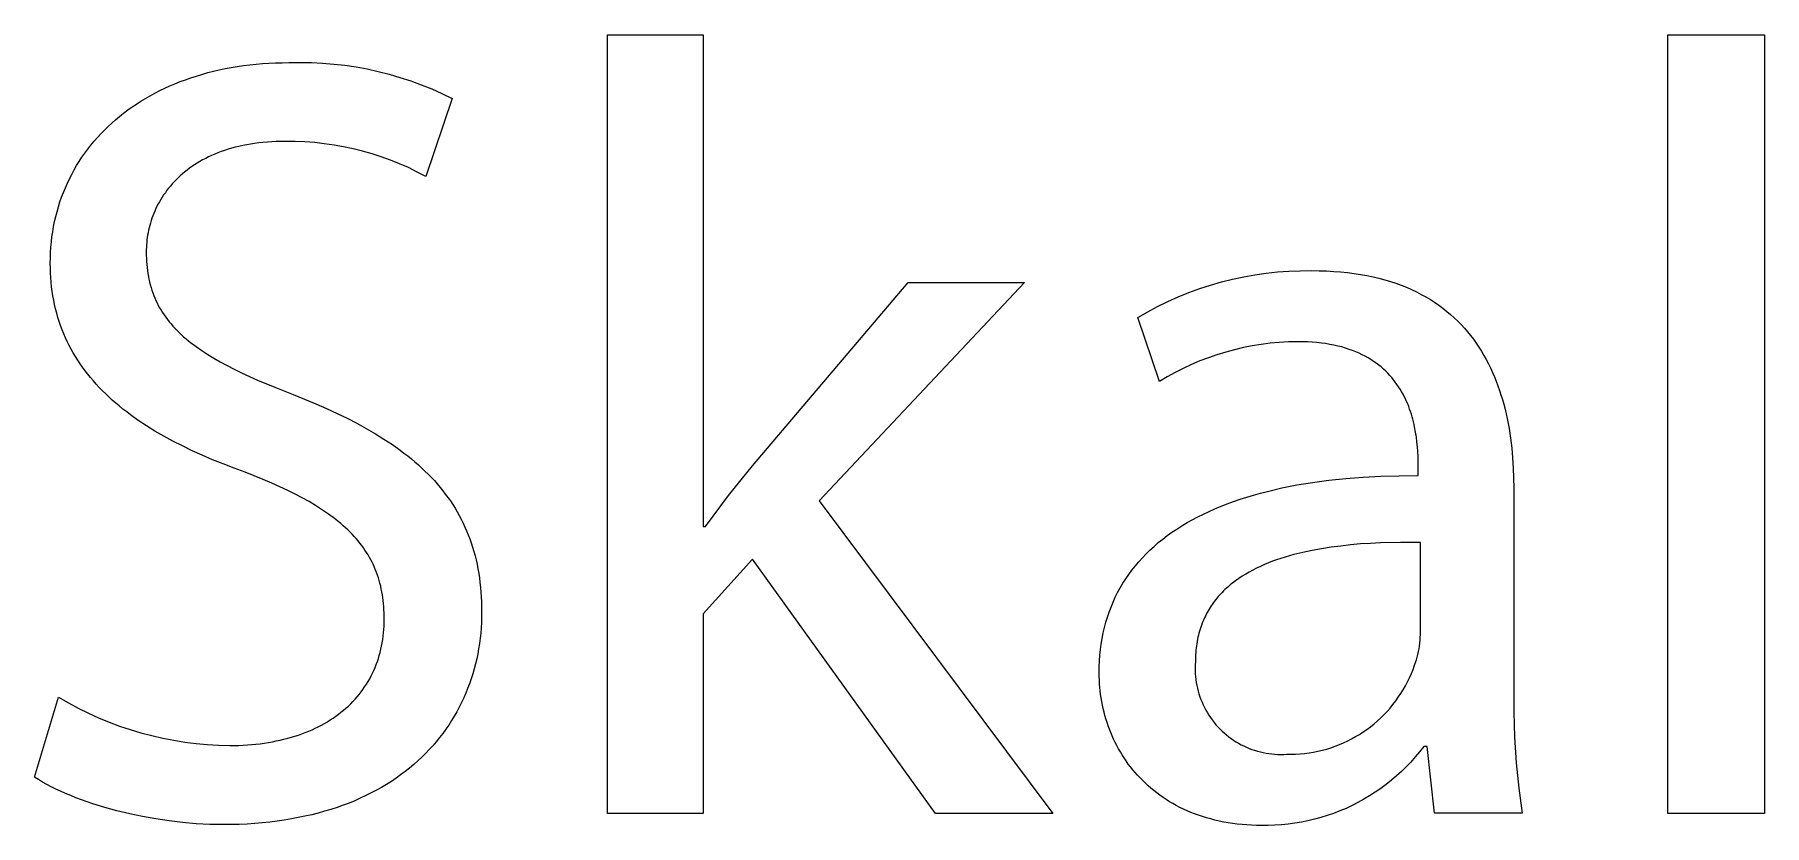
# Model space of a CAD drawing. Header units: millimetres. Extents: x -2163 to 4354, y -841 to 3711.
# Drawn here: x 3818.5 to 3921.5, y -559.2 to -512.2 of the extents above; entities that cross this region are included whole.
import ezdxf

# ---------------------------------------------------------------- set-up
doc = ezdxf.new("R2010")
doc.units = ezdxf.units.MM
doc.header["$MEASUREMENT"] = 0
doc.layers.add('Domyślny', color=7, linetype='Continuous', true_color=0x000000)

msp = doc.modelspace()

# ---------------------------------------------------------------- linework, layer by layer
at = {"layer": 'Domyślny', "color": 18, "lineweight": 15, "true_color": 0x000000}
for p, q in [((3852.63, -558.51), (3852.63, -512.18)), ((3852.63, -512.18), (3858.32, -512.18)), ((3858.32, -512.18), (3858.32, -541.43)), ((3915.72, -512.18), (3921.47, -512.18)), ((3915.72, -558.51), (3915.72, -512.18)), ((3921.47, -512.18), (3921.47, -558.51)), ((3827.83, -514.74), (3828.16, -514.64)), ((3828.16, -514.64), (3828.49, -514.54)), ((3828.49, -514.54), (3828.83, -514.44)), ((3828.83, -514.44), (3829.17, -514.36)), ((3829.17, -514.36), (3829.52, -514.28)), ((3829.52, -514.28), (3829.87, -514.2)), ((3829.87, -514.2), (3830.23, -514.13)), ((3830.23, -514.13), (3830.59, -514.07)), ((3830.59, -514.07), (3830.96, -514.02)), ((3830.96, -514.02), (3831.33, -513.97)), ((3831.33, -513.97), (3831.71, -513.93)), ((3831.71, -513.93), (3832.09, -513.9)), ((3832.09, -513.9), (3832.47, -513.88)), ((3832.47, -513.88), (3832.86, -513.86)), ((3832.86, -513.86), (3833.26, -513.85)), ((3833.26, -513.85), (3833.65, -513.84)), ((3833.65, -513.84), (3834.32, -513.83)), ((3834.32, -513.83), (3835, -513.84)), ((3835, -513.84), (3835.66, -513.87)), ((3835.66, -513.87), (3836.33, -513.93)), ((3836.33, -513.93), (3837, -514)), ((3837, -514), (3837.66, -514.1)), ((3837.66, -514.1), (3838.32, -514.22)), ((3838.32, -514.22), (3838.98, -514.37)), ((3838.98, -514.37), (3839.63, -514.53)), ((3839.63, -514.53), (3840.27, -514.72)), ((3825.41, -515.81), (3825.69, -515.66)), ((3825.69, -515.66), (3825.98, -515.51)), ((3825.98, -515.51), (3826.27, -515.37)), ((3826.27, -515.37), (3826.57, -515.23)), ((3826.57, -515.23), (3826.88, -515.1)), ((3826.88, -515.1), (3827.19, -514.97)), ((3827.19, -514.97), (3827.51, -514.86)), ((3827.51, -514.86), (3827.83, -514.74)), ((3840.27, -514.72), (3840.91, -514.93)), ((3840.91, -514.93), (3841.54, -515.16)), ((3841.54, -515.16), (3842.16, -515.41)), ((3842.16, -515.41), (3842.77, -515.68)), ((3842.77, -515.68), (3843.38, -515.97)), ((3823.83, -516.85), (3824.08, -516.66)), ((3824.08, -516.66), (3824.33, -516.48)), ((3824.33, -516.48), (3824.59, -516.31)), ((3824.59, -516.31), (3824.86, -516.14)), ((3824.86, -516.14), (3825.13, -515.97)), ((3825.13, -515.97), (3825.41, -515.81)), ((3843.38, -515.97), (3841.81, -520.61)), ((3822.68, -517.86), (3822.9, -517.65)), ((3822.9, -517.65), (3823.12, -517.44)), ((3823.12, -517.44), (3823.35, -517.24)), ((3823.35, -517.24), (3823.59, -517.04)), ((3823.59, -517.04), (3823.83, -516.85)), ((3821.7, -518.99), (3821.88, -518.75)), ((3821.88, -518.75), (3822.07, -518.52)), ((3822.07, -518.52), (3822.27, -518.3)), ((3822.27, -518.3), (3822.47, -518.08)), ((3822.47, -518.08), (3822.68, -517.86)), ((3830.92, -518.78), (3830.69, -518.83)), ((3831.15, -518.73), (3830.92, -518.78)), ((3831.38, -518.69), (3831.15, -518.73)), ((3831.62, -518.65), (3831.38, -518.69)), ((3831.87, -518.62), (3831.62, -518.65)), ((3832.12, -518.59), (3831.87, -518.62)), ((3832.38, -518.57), (3832.12, -518.59)), ((3832.64, -518.55), (3832.38, -518.57)), ((3832.91, -518.54), (3832.64, -518.55)), ((3833.18, -518.53), (3832.91, -518.54)), ((3833.46, -518.53), (3833.18, -518.53)), ((3834.04, -518.54), (3833.46, -518.53)), ((3834.62, -518.56), (3834.04, -518.54)), ((3835.2, -518.6), (3834.62, -518.56)), ((3835.77, -518.67), (3835.2, -518.6)), ((3836.35, -518.75), (3835.77, -518.67)), ((3836.92, -518.85), (3836.35, -518.75)), ((3821.03, -519.97), (3821.19, -519.72)), ((3821.19, -519.72), (3821.35, -519.47)), ((3821.35, -519.47), (3821.52, -519.23)), ((3821.52, -519.23), (3821.7, -518.99)), ((3828.2, -519.82), (3828.05, -519.92)), ((3828.37, -519.72), (3828.2, -519.82)), ((3828.53, -519.63), (3828.37, -519.72)), ((3828.71, -519.54), (3828.53, -519.63)), ((3828.88, -519.45), (3828.71, -519.54)), ((3829.06, -519.37), (3828.88, -519.45)), ((3829.25, -519.29), (3829.06, -519.37)), ((3829.44, -519.21), (3829.25, -519.29)), ((3829.64, -519.14), (3829.44, -519.21)), ((3829.84, -519.07), (3829.64, -519.14)), ((3830.04, -519), (3829.84, -519.07)), ((3830.25, -518.94), (3830.04, -519)), ((3830.47, -518.88), (3830.25, -518.94)), ((3830.69, -518.83), (3830.47, -518.88)), ((3837.49, -518.97), (3836.92, -518.85)), ((3838.05, -519.11), (3837.49, -518.97)), ((3838.61, -519.27), (3838.05, -519.11)), ((3839.16, -519.45), (3838.61, -519.27)), ((3839.71, -519.65), (3839.16, -519.45)), ((3840.24, -519.86), (3839.71, -519.65)), ((3820.48, -521.02), (3820.61, -520.75)), ((3820.61, -520.75), (3820.74, -520.49)), ((3820.74, -520.49), (3820.88, -520.23)), ((3820.88, -520.23), (3821.03, -519.97)), ((3826.95, -520.81), (3826.83, -520.94)), ((3827.07, -520.69), (3826.95, -520.81)), ((3827.19, -520.58), (3827.07, -520.69)), ((3827.33, -520.46), (3827.19, -520.58)), ((3827.46, -520.35), (3827.33, -520.46)), ((3827.6, -520.24), (3827.46, -520.35)), ((3827.74, -520.13), (3827.6, -520.24)), ((3827.89, -520.02), (3827.74, -520.13)), ((3828.05, -519.92), (3827.89, -520.02)), ((3840.78, -520.09), (3840.24, -519.86)), ((3841.3, -520.35), (3840.78, -520.09)), ((3841.81, -520.61), (3841.3, -520.35)), ((3820.04, -522.13), (3820.14, -521.85)), ((3820.14, -521.85), (3820.24, -521.57)), ((3820.24, -521.57), (3820.36, -521.29)), ((3820.36, -521.29), (3820.48, -521.02)), ((3826.13, -521.84), (3826.04, -521.98)), ((3826.21, -521.71), (3826.13, -521.84)), ((3826.31, -521.58), (3826.21, -521.71)), ((3826.4, -521.44), (3826.31, -521.58)), ((3826.5, -521.31), (3826.4, -521.44)), ((3826.61, -521.19), (3826.5, -521.31)), ((3826.72, -521.06), (3826.61, -521.19)), ((3826.83, -520.94), (3826.72, -521.06)), ((3819.79, -523), (3819.87, -522.71)), ((3819.87, -522.71), (3819.95, -522.42)), ((3819.95, -522.42), (3820.04, -522.13)), ((3825.62, -522.81), (3825.57, -522.96)), ((3825.68, -522.67), (3825.62, -522.81)), ((3825.75, -522.53), (3825.68, -522.67)), ((3825.81, -522.39), (3825.75, -522.53)), ((3825.89, -522.25), (3825.81, -522.39)), ((3825.96, -522.12), (3825.89, -522.25)), ((3826.04, -521.98), (3825.96, -522.12)), ((3819.56, -524.2), (3819.61, -523.9)), ((3819.61, -523.9), (3819.66, -523.6)), ((3819.66, -523.6), (3819.72, -523.3)), ((3819.72, -523.3), (3819.79, -523)), ((3825.31, -523.82), (3825.28, -523.96)), ((3825.34, -523.67), (3825.31, -523.82)), ((3825.38, -523.53), (3825.34, -523.67)), ((3825.42, -523.39), (3825.38, -523.53)), ((3825.47, -523.24), (3825.42, -523.39)), ((3825.51, -523.1), (3825.47, -523.24)), ((3825.57, -522.96), (3825.51, -523.1)), ((3819.48, -525.14), (3819.5, -524.83)), ((3819.5, -524.83), (3819.53, -524.51)), ((3819.53, -524.51), (3819.56, -524.2)), ((3825.18, -524.82), (3825.17, -524.96)), ((3825.17, -524.96), (3825.17, -525.1)), ((3825.19, -524.68), (3825.18, -524.82)), ((3825.2, -524.54), (3825.19, -524.68)), ((3825.21, -524.39), (3825.2, -524.54)), ((3825.23, -524.25), (3825.21, -524.39)), ((3825.25, -524.11), (3825.23, -524.25)), ((3825.28, -523.96), (3825.25, -524.11)), ((3819.46, -525.78), (3819.47, -525.46)), ((3819.47, -526.07), (3819.46, -525.78)), ((3819.47, -525.46), (3819.48, -525.14)), ((3825.17, -525.1), (3825.17, -525.3)), ((3825.17, -525.3), (3825.18, -525.49)), ((3825.18, -525.49), (3825.19, -525.67)), ((3825.19, -525.67), (3825.2, -525.85)), ((3825.2, -525.85), (3825.22, -526.03)), ((3819.48, -526.35), (3819.47, -526.07)), ((3819.49, -526.63), (3819.48, -526.35)), ((3819.51, -526.91), (3819.49, -526.63)), ((3819.54, -527.18), (3819.51, -526.91)), ((3825.22, -526.03), (3825.24, -526.21)), ((3825.24, -526.21), (3825.27, -526.39)), ((3825.27, -526.39), (3825.3, -526.56)), ((3825.3, -526.56), (3825.33, -526.73)), ((3825.33, -526.73), (3825.37, -526.89)), ((3825.37, -526.89), (3825.41, -527.06)), ((3861.25, -537.83), (3870.51, -526.93)), ((3877.43, -526.93), (3865.22, -539.91)), ((3870.51, -526.93), (3877.43, -526.93)), ((3888.51, -527.08), (3889.16, -526.89)), ((3889.16, -526.89), (3889.82, -526.72)), ((3889.82, -526.72), (3890.48, -526.58)), ((3890.48, -526.58), (3891.15, -526.46)), ((3891.15, -526.46), (3891.82, -526.36)), ((3891.82, -526.36), (3892.5, -526.29)), ((3892.5, -526.29), (3893.17, -526.24)), ((3893.17, -526.24), (3893.85, -526.22)), ((3893.85, -526.22), (3894.53, -526.21)), ((3894.53, -526.21), (3894.98, -526.22)), ((3894.98, -526.22), (3895.41, -526.23)), ((3895.41, -526.23), (3895.84, -526.26)), ((3895.84, -526.26), (3896.25, -526.29)), ((3896.25, -526.29), (3896.66, -526.33)), ((3896.66, -526.33), (3897.05, -526.38)), ((3897.05, -526.38), (3897.44, -526.44)), ((3897.44, -526.44), (3897.81, -526.51)), ((3897.81, -526.51), (3898.18, -526.59)), ((3898.18, -526.59), (3898.53, -526.67)), ((3898.53, -526.67), (3898.88, -526.76)), ((3898.88, -526.76), (3899.22, -526.86)), ((3899.22, -526.86), (3899.54, -526.97)), ((3899.54, -526.97), (3899.86, -527.09)), ((3819.58, -527.45), (3819.54, -527.18)), ((3819.62, -527.72), (3819.58, -527.45)), ((3819.67, -527.98), (3819.62, -527.72)), ((3819.72, -528.24), (3819.67, -527.98)), ((3825.41, -527.06), (3825.46, -527.22)), ((3825.46, -527.22), (3825.51, -527.38)), ((3825.51, -527.38), (3825.56, -527.54)), ((3825.56, -527.54), (3825.62, -527.69)), ((3825.62, -527.69), (3825.68, -527.84)), ((3825.68, -527.84), (3825.75, -527.99)), ((3825.75, -527.99), (3825.82, -528.14)), ((3885.36, -528.35), (3885.97, -528.05)), ((3885.97, -528.05), (3886.59, -527.78)), ((3886.59, -527.78), (3887.22, -527.52)), ((3887.22, -527.52), (3887.86, -527.29)), ((3887.86, -527.29), (3888.51, -527.08)), ((3899.86, -527.09), (3900.17, -527.21)), ((3900.17, -527.21), (3900.47, -527.34)), ((3900.47, -527.34), (3900.76, -527.48)), ((3900.76, -527.48), (3901.05, -527.63)), ((3901.05, -527.63), (3901.32, -527.78)), ((3901.32, -527.78), (3901.59, -527.94)), ((3901.59, -527.94), (3901.84, -528.1)), ((3819.78, -528.5), (3819.72, -528.24)), ((3819.85, -528.75), (3819.78, -528.5)), ((3819.92, -529), (3819.85, -528.75)), ((3819.99, -529.25), (3819.92, -529)), ((3825.82, -528.14), (3825.89, -528.29)), ((3825.89, -528.29), (3825.97, -528.43)), ((3825.97, -528.43), (3826.06, -528.57)), ((3826.06, -528.57), (3826.15, -528.71)), ((3826.15, -528.71), (3826.24, -528.85)), ((3826.24, -528.85), (3826.33, -528.99)), ((3826.33, -528.99), (3826.44, -529.12)), ((3884.18, -529.01), (3884.77, -528.67)), ((3885.46, -532.81), (3884.18, -529.01)), ((3884.77, -528.67), (3885.36, -528.35)), ((3901.84, -528.1), (3902.09, -528.27)), ((3902.09, -528.27), (3902.33, -528.45)), ((3902.33, -528.45), (3902.57, -528.64)), ((3902.57, -528.64), (3902.79, -528.82)), ((3902.79, -528.82), (3903.01, -529.02)), ((3903.01, -529.02), (3903.22, -529.22)), ((3820.08, -529.49), (3819.99, -529.25)), ((3820.17, -529.74), (3820.08, -529.49)), ((3820.26, -529.97), (3820.17, -529.74)), ((3820.37, -530.21), (3820.26, -529.97)), ((3826.44, -529.12), (3826.54, -529.26)), ((3826.54, -529.26), (3826.65, -529.39)), ((3826.65, -529.39), (3826.76, -529.52)), ((3826.76, -529.52), (3826.88, -529.65)), ((3826.88, -529.65), (3827.01, -529.77)), ((3827.01, -529.77), (3827.13, -529.9)), ((3827.13, -529.9), (3827.26, -530.02)), ((3827.26, -530.02), (3827.4, -530.15)), ((3903.22, -529.22), (3903.42, -529.43)), ((3903.42, -529.43), (3903.61, -529.64)), ((3903.61, -529.64), (3903.8, -529.86)), ((3903.8, -529.86), (3903.98, -530.08)), ((3903.98, -530.08), (3904.15, -530.3)), ((3820.47, -530.44), (3820.37, -530.21)), ((3820.59, -530.67), (3820.47, -530.44)), ((3820.7, -530.89), (3820.59, -530.67)), ((3820.83, -531.11), (3820.7, -530.89)), ((3820.96, -531.33), (3820.83, -531.11)), ((3827.4, -530.15), (3827.54, -530.27)), ((3827.54, -530.27), (3827.69, -530.39)), ((3827.69, -530.39), (3827.83, -530.51)), ((3827.83, -530.51), (3827.99, -530.62)), ((3827.99, -530.62), (3828.15, -530.74)), ((3828.15, -530.74), (3828.48, -530.97)), ((3828.48, -530.97), (3828.83, -531.2)), ((3889.41, -531.06), (3888.89, -531.22)), ((3889.93, -530.92), (3889.41, -531.06)), ((3890.46, -530.8), (3889.93, -530.92)), ((3890.99, -530.69), (3890.46, -530.8)), ((3891.52, -530.61), (3890.99, -530.69)), ((3892.06, -530.54), (3891.52, -530.61)), ((3892.6, -530.49), (3892.06, -530.54)), ((3893.14, -530.46), (3892.6, -530.49)), ((3893.68, -530.45), (3893.14, -530.46)), ((3893.98, -530.45), (3893.68, -530.45)), ((3894.27, -530.46), (3893.98, -530.45)), ((3894.56, -530.48), (3894.27, -530.46)), ((3894.83, -530.5), (3894.56, -530.48)), ((3895.1, -530.53), (3894.83, -530.5)), ((3895.35, -530.56), (3895.1, -530.53)), ((3895.61, -530.61), (3895.35, -530.56)), ((3895.85, -530.65), (3895.61, -530.61)), ((3896.08, -530.71), (3895.85, -530.65)), ((3896.31, -530.76), (3896.08, -530.71)), ((3896.53, -530.83), (3896.31, -530.76)), ((3896.75, -530.9), (3896.53, -530.83)), ((3896.95, -530.97), (3896.75, -530.9)), ((3897.15, -531.05), (3896.95, -530.97)), ((3897.35, -531.13), (3897.15, -531.05)), ((3897.53, -531.22), (3897.35, -531.13)), ((3904.15, -530.3), (3904.32, -530.54)), ((3904.32, -530.54), (3904.48, -530.77)), ((3904.48, -530.77), (3904.63, -531.01)), ((3904.63, -531.01), (3904.77, -531.26)), ((3821.1, -531.55), (3820.96, -531.33)), ((3821.24, -531.76), (3821.1, -531.55)), ((3821.38, -531.97), (3821.24, -531.76)), ((3821.54, -532.18), (3821.38, -531.97)), ((3821.69, -532.38), (3821.54, -532.18)), ((3828.83, -531.2), (3829.19, -531.42)), ((3829.19, -531.42), (3829.58, -531.64)), ((3829.58, -531.64), (3829.99, -531.86)), ((3829.99, -531.86), (3830.41, -532.08)), ((3830.41, -532.08), (3830.85, -532.3)), ((3886.88, -532.03), (3886.4, -532.27)), ((3887.37, -531.8), (3886.88, -532.03)), ((3887.87, -531.59), (3887.37, -531.8)), ((3888.38, -531.4), (3887.87, -531.59)), ((3888.89, -531.22), (3888.38, -531.4)), ((3897.71, -531.31), (3897.53, -531.22)), ((3897.89, -531.41), (3897.71, -531.31)), ((3898.05, -531.51), (3897.89, -531.41)), ((3898.21, -531.62), (3898.05, -531.51)), ((3898.37, -531.73), (3898.21, -531.62)), ((3898.52, -531.84), (3898.37, -531.73)), ((3898.66, -531.95), (3898.52, -531.84)), ((3898.8, -532.07), (3898.66, -531.95)), ((3898.93, -532.19), (3898.8, -532.07)), ((3904.77, -531.26), (3904.91, -531.5)), ((3904.91, -531.5), (3905.04, -531.76)), ((3905.04, -531.76), (3905.17, -532.01)), ((3905.17, -532.01), (3905.29, -532.27)), ((3821.86, -532.58), (3821.69, -532.38)), ((3822.03, -532.78), (3821.86, -532.58)), ((3822.2, -532.98), (3822.03, -532.78)), ((3822.38, -533.17), (3822.2, -532.98)), ((3822.57, -533.36), (3822.38, -533.17)), ((3830.85, -532.3), (3831.79, -532.73)), ((3831.79, -532.73), (3832.82, -533.16)), ((3832.82, -533.16), (3833.92, -533.59)), ((3885.92, -532.53), (3885.46, -532.81)), ((3886.4, -532.27), (3885.92, -532.53)), ((3899.05, -532.32), (3898.93, -532.19)), ((3899.18, -532.45), (3899.05, -532.32)), ((3899.29, -532.58), (3899.18, -532.45)), ((3899.4, -532.71), (3899.29, -532.58)), ((3899.5, -532.85), (3899.4, -532.71)), ((3899.6, -532.99), (3899.5, -532.85)), ((3899.7, -533.13), (3899.6, -532.99)), ((3899.79, -533.27), (3899.7, -533.13)), ((3905.29, -532.27), (3905.4, -532.53)), ((3905.4, -532.53), (3905.51, -532.8)), ((3905.51, -532.8), (3905.61, -533.07)), ((3905.61, -533.07), (3905.7, -533.34)), ((3822.76, -533.55), (3822.57, -533.36)), ((3822.95, -533.73), (3822.76, -533.55)), ((3823.15, -533.92), (3822.95, -533.73)), ((3823.36, -534.1), (3823.15, -533.92)), ((3823.57, -534.27), (3823.36, -534.1)), ((3833.92, -533.59), (3835.27, -534.14)), ((3835.27, -534.14), (3835.91, -534.42)), ((3899.88, -533.41), (3899.79, -533.27)), ((3899.96, -533.56), (3899.88, -533.41)), ((3900.03, -533.7), (3899.96, -533.56)), ((3900.11, -533.85), (3900.03, -533.7)), ((3900.17, -534), (3900.11, -533.85)), ((3900.24, -534.15), (3900.17, -534)), ((3900.3, -534.3), (3900.24, -534.15)), ((3905.7, -533.34), (3905.79, -533.61)), ((3905.79, -533.61), (3905.88, -533.89)), ((3905.88, -533.89), (3905.95, -534.17)), ((3905.95, -534.17), (3906.03, -534.45)), ((3823.79, -534.45), (3823.57, -534.27)), ((3824.01, -534.62), (3823.79, -534.45)), ((3824.23, -534.79), (3824.01, -534.62)), ((3824.7, -535.13), (3824.23, -534.79)), ((3825.19, -535.45), (3824.7, -535.13)), ((3835.91, -534.42), (3836.53, -534.71)), ((3836.53, -534.71), (3837.13, -535)), ((3837.13, -535), (3837.71, -535.3)), ((3900.35, -534.45), (3900.3, -534.3)), ((3900.41, -534.6), (3900.35, -534.45)), ((3900.46, -534.76), (3900.41, -534.6)), ((3900.5, -534.91), (3900.46, -534.76)), ((3900.54, -535.06), (3900.5, -534.91)), ((3900.58, -535.21), (3900.54, -535.06)), ((3900.62, -535.37), (3900.58, -535.21)), ((3906.03, -534.45), (3906.1, -534.74)), ((3906.1, -534.74), (3906.16, -535.02)), ((3906.16, -535.02), (3906.22, -535.31)), ((3825.69, -535.76), (3825.19, -535.45)), ((3826.22, -536.07), (3825.69, -535.76)), ((3826.76, -536.36), (3826.22, -536.07)), ((3837.71, -535.3), (3838.27, -535.61)), ((3838.27, -535.61), (3838.81, -535.92)), ((3838.81, -535.92), (3839.32, -536.24)), ((3839.32, -536.24), (3839.82, -536.57)), ((3900.65, -535.52), (3900.62, -535.37)), ((3900.71, -535.82), (3900.65, -535.52)), ((3900.76, -536.12), (3900.71, -535.82)), ((3900.79, -536.41), (3900.76, -536.12)), ((3906.22, -535.31), (3906.27, -535.6)), ((3906.27, -535.6), (3906.36, -536.18)), ((3906.36, -536.18), (3906.43, -536.77)), ((3827.33, -536.65), (3826.76, -536.36)), ((3827.91, -536.93), (3827.33, -536.65)), ((3828.51, -537.2), (3827.91, -536.93)), ((3829.12, -537.47), (3828.51, -537.2)), ((3839.82, -536.57), (3840.29, -536.9)), ((3840.29, -536.9), (3840.51, -537.07)), ((3840.51, -537.07), (3840.74, -537.24)), ((3840.74, -537.24), (3840.95, -537.42)), ((3900.82, -536.7), (3900.79, -536.41)), ((3900.84, -536.98), (3900.82, -536.7)), ((3900.86, -537.25), (3900.84, -536.98)), ((3900.86, -537.51), (3900.86, -537.25)), ((3906.43, -536.77), (3906.48, -537.36)), ((3829.75, -537.72), (3829.12, -537.47)), ((3830.41, -537.97), (3829.75, -537.72)), ((3831.07, -538.21), (3830.41, -537.97)), ((3832.14, -538.64), (3831.07, -538.21)), ((3840.95, -537.42), (3841.16, -537.6)), ((3841.16, -537.6), (3841.37, -537.78)), ((3841.37, -537.78), (3841.57, -537.96)), ((3841.57, -537.96), (3841.76, -538.14)), ((3841.76, -538.14), (3841.95, -538.33)), ((3841.95, -538.33), (3842.14, -538.52)), ((3859.82, -539.6), (3861.25, -537.83)), ((3900.87, -537.76), (3900.86, -537.51)), ((3900.87, -538.41), (3900.87, -537.76)), ((3906.48, -537.36), (3906.52, -537.96)), ((3906.52, -537.96), (3906.54, -538.55)), ((3832.65, -538.86), (3832.14, -538.64)), ((3833.13, -539.07), (3832.65, -538.86)), ((3833.59, -539.29), (3833.13, -539.07)), ((3834.04, -539.51), (3833.59, -539.29)), ((3842.14, -538.52), (3842.32, -538.71)), ((3842.32, -538.71), (3842.49, -538.91)), ((3842.49, -538.91), (3842.66, -539.11)), ((3842.66, -539.11), (3842.82, -539.31)), ((3842.82, -539.31), (3842.97, -539.51)), ((3891.47, -539.45), (3891.89, -539.35)), ((3891.89, -539.35), (3892.75, -539.14)), ((3892.75, -539.14), (3893.65, -538.97)), ((3893.65, -538.97), (3894.58, -538.82)), ((3894.58, -538.82), (3895.55, -538.69)), ((3895.55, -538.69), (3896.55, -538.58)), ((3896.55, -538.58), (3897.58, -538.5)), ((3897.58, -538.5), (3898.64, -538.45)), ((3898.64, -538.45), (3899.74, -538.42)), ((3899.74, -538.42), (3900.87, -538.41)), ((3906.54, -538.55), (3906.55, -539.15)), ((3906.55, -539.15), (3906.55, -550.95)), ((3834.46, -539.74), (3834.04, -539.51)), ((3834.86, -539.96), (3834.46, -539.74)), ((3835.25, -540.19), (3834.86, -539.96)), ((3835.61, -540.42), (3835.25, -540.19)), ((3842.97, -539.51), (3843.13, -539.71)), ((3843.13, -539.71), (3843.27, -539.92)), ((3843.27, -539.92), (3843.41, -540.14)), ((3843.41, -540.14), (3843.55, -540.35)), ((3843.55, -540.35), (3843.68, -540.57)), ((3858.45, -541.43), (3859.82, -539.6)), ((3865.22, -539.91), (3879.13, -558.51)), ((3888.42, -540.54), (3888.77, -540.38)), ((3888.77, -540.38), (3889.13, -540.23)), ((3889.13, -540.23), (3889.5, -540.09)), ((3889.5, -540.09), (3889.88, -539.95)), ((3889.88, -539.95), (3890.26, -539.82)), ((3890.26, -539.82), (3890.66, -539.69)), ((3890.66, -539.69), (3891.06, -539.57)), ((3891.06, -539.57), (3891.47, -539.45)), ((3835.96, -540.66), (3835.61, -540.42)), ((3836.29, -540.9), (3835.96, -540.66)), ((3836.45, -541.02), (3836.29, -540.9)), ((3836.6, -541.14), (3836.45, -541.02)), ((3836.75, -541.27), (3836.6, -541.14)), ((3836.9, -541.39), (3836.75, -541.27)), ((3837.03, -541.52), (3836.9, -541.39)), ((3843.68, -540.57), (3843.8, -540.79)), ((3843.8, -540.79), (3843.92, -541.01)), ((3843.92, -541.01), (3844.03, -541.24)), ((3844.03, -541.24), (3844.14, -541.47)), ((3858.32, -541.43), (3858.45, -541.43)), ((3886.5, -541.59), (3886.8, -541.4)), ((3886.8, -541.4), (3887.11, -541.21)), ((3887.11, -541.21), (3887.42, -541.04)), ((3887.42, -541.04), (3887.75, -540.86)), ((3887.75, -540.86), (3888.08, -540.7)), ((3888.08, -540.7), (3888.42, -540.54)), ((3837.17, -541.64), (3837.03, -541.52)), ((3837.3, -541.77), (3837.17, -541.64)), ((3837.43, -541.9), (3837.3, -541.77)), ((3837.55, -542.03), (3837.43, -541.9)), ((3837.67, -542.16), (3837.55, -542.03)), ((3837.78, -542.3), (3837.67, -542.16)), ((3837.89, -542.43), (3837.78, -542.3)), ((3838, -542.57), (3837.89, -542.43)), ((3844.14, -541.47), (3844.24, -541.7)), ((3844.24, -541.7), (3844.34, -541.94)), ((3844.34, -541.94), (3844.43, -542.18)), ((3844.43, -542.18), (3844.51, -542.42)), ((3844.51, -542.42), (3844.59, -542.67)), ((3885.15, -542.62), (3885.4, -542.4)), ((3885.4, -542.4), (3885.66, -542.19)), ((3885.66, -542.19), (3885.93, -541.98)), ((3885.93, -541.98), (3886.21, -541.78)), ((3886.21, -541.78), (3886.5, -541.59)), ((3898.02, -542.45), (3897.43, -542.48)), ((3898.62, -542.42), (3898.02, -542.45)), ((3899.81, -542.39), (3898.62, -542.42)), ((3901, -542.4), (3899.81, -542.39)), ((3901, -547.87), (3901, -542.4)), ((3838.1, -542.71), (3838, -542.57)), ((3838.19, -542.85), (3838.1, -542.71)), ((3838.29, -542.99), (3838.19, -542.85)), ((3838.37, -543.13), (3838.29, -542.99)), ((3838.46, -543.28), (3838.37, -543.13)), ((3838.54, -543.42), (3838.46, -543.28)), ((3838.62, -543.57), (3838.54, -543.42)), ((3844.59, -542.67), (3844.67, -542.92)), ((3844.67, -542.92), (3844.74, -543.18)), ((3844.74, -543.18), (3844.8, -543.43)), ((3844.8, -543.43), (3844.86, -543.69)), ((3861.25, -543.38), (3858.32, -546.64)), ((3872.14, -558.51), (3861.25, -543.38)), ((3884.23, -543.54), (3884.45, -543.3)), ((3884.45, -543.3), (3884.67, -543.07)), ((3884.67, -543.07), (3884.9, -542.84)), ((3884.9, -542.84), (3885.15, -542.62)), ((3892.44, -543.42), (3892.19, -543.51)), ((3892.69, -543.34), (3892.44, -543.42)), ((3892.95, -543.26), (3892.69, -543.34)), ((3893.21, -543.18), (3892.95, -543.26)), ((3893.47, -543.11), (3893.21, -543.18)), ((3894, -542.98), (3893.47, -543.11)), ((3894.55, -542.86), (3894, -542.98)), ((3895.11, -542.76), (3894.55, -542.86)), ((3895.68, -542.67), (3895.11, -542.76)), ((3896.26, -542.6), (3895.68, -542.67)), ((3896.84, -542.53), (3896.26, -542.6)), ((3897.43, -542.48), (3896.84, -542.53)), ((3838.69, -543.72), (3838.62, -543.57)), ((3838.76, -543.87), (3838.69, -543.72)), ((3838.82, -544.03), (3838.76, -543.87)), ((3838.88, -544.18), (3838.82, -544.03)), ((3838.94, -544.34), (3838.88, -544.18)), ((3838.99, -544.5), (3838.94, -544.34)), ((3839.04, -544.66), (3838.99, -544.5)), ((3844.86, -543.69), (3844.91, -543.96)), ((3844.91, -543.96), (3844.96, -544.23)), ((3844.96, -544.23), (3845, -544.5)), ((3845, -544.5), (3845.03, -544.78)), ((3883.46, -544.55), (3883.64, -544.29)), ((3883.64, -544.29), (3883.83, -544.04)), ((3883.83, -544.04), (3884.02, -543.79)), ((3884.02, -543.79), (3884.23, -543.54)), ((3890.19, -544.53), (3890, -544.67)), ((3890.39, -544.4), (3890.19, -544.53)), ((3890.6, -544.27), (3890.39, -544.4)), ((3890.81, -544.15), (3890.6, -544.27)), ((3891.03, -544.03), (3890.81, -544.15)), ((3891.25, -543.92), (3891.03, -544.03)), ((3891.48, -543.81), (3891.25, -543.92)), ((3891.71, -543.7), (3891.48, -543.81)), ((3891.95, -543.61), (3891.71, -543.7)), ((3892.19, -543.51), (3891.95, -543.61)), ((3839.08, -544.82), (3839.04, -544.66)), ((3839.13, -544.99), (3839.08, -544.82)), ((3839.16, -545.16), (3839.13, -544.99)), ((3839.2, -545.32), (3839.16, -545.16)), ((3839.23, -545.5), (3839.2, -545.32)), ((3839.25, -545.67), (3839.23, -545.5)), ((3845.03, -544.78), (3845.06, -545.06)), ((3845.06, -545.06), (3845.09, -545.34)), ((3845.09, -545.34), (3845.11, -545.63)), ((3882.84, -545.65), (3882.98, -545.37)), ((3882.98, -545.37), (3883.13, -545.09)), ((3883.13, -545.09), (3883.29, -544.82)), ((3883.29, -544.82), (3883.46, -544.55)), ((3889.04, -545.53), (3888.96, -545.61)), ((3889.12, -545.44), (3889.04, -545.53)), ((3889.2, -545.36), (3889.12, -545.44)), ((3889.28, -545.27), (3889.2, -545.36)), ((3889.36, -545.19), (3889.28, -545.27)), ((3889.45, -545.11), (3889.36, -545.19)), ((3889.54, -545.04), (3889.45, -545.11)), ((3889.62, -544.96), (3889.54, -545.04)), ((3889.71, -544.88), (3889.62, -544.96)), ((3889.81, -544.81), (3889.71, -544.88)), ((3890, -544.67), (3889.81, -544.81)), ((3839.28, -545.85), (3839.25, -545.67)), ((3839.3, -546.03), (3839.28, -545.85)), ((3839.31, -546.21), (3839.3, -546.03)), ((3839.32, -546.39), (3839.31, -546.21)), ((3839.33, -546.58), (3839.32, -546.39)), ((3839.34, -546.77), (3839.33, -546.58)), ((3845.11, -545.63), (3845.12, -545.92)), ((3845.12, -545.92), (3845.13, -546.22)), ((3845.13, -546.22), (3845.13, -546.52)), ((3845.13, -546.52), (3845.13, -546.84)), ((3882.37, -546.83), (3882.47, -546.53)), ((3882.47, -546.53), (3882.59, -546.23)), ((3882.59, -546.23), (3882.71, -545.94)), ((3882.71, -545.94), (3882.84, -545.65)), ((3888.31, -546.56), (3888.25, -546.66)), ((3888.36, -546.46), (3888.31, -546.56)), ((3888.42, -546.36), (3888.36, -546.46)), ((3888.48, -546.26), (3888.42, -546.36)), ((3888.55, -546.16), (3888.48, -546.26)), ((3888.61, -546.07), (3888.55, -546.16)), ((3888.68, -545.97), (3888.61, -546.07)), ((3888.75, -545.88), (3888.68, -545.97)), ((3888.82, -545.79), (3888.75, -545.88)), ((3888.89, -545.7), (3888.82, -545.79)), ((3888.96, -545.61), (3888.89, -545.7)), ((3839.3, -547.77), (3839.32, -547.57)), ((3839.32, -547.57), (3839.33, -547.37)), ((3839.33, -547.37), (3839.34, -547.16)), ((3839.34, -546.96), (3839.34, -546.77)), ((3839.34, -547.16), (3839.34, -546.96)), ((3845.1, -547.47), (3845.08, -547.78)), ((3845.12, -547.15), (3845.1, -547.47)), ((3845.13, -546.84), (3845.12, -547.15)), ((3858.32, -546.64), (3858.32, -558.51)), ((3882.12, -547.77), (3882.19, -547.45)), ((3882.19, -547.45), (3882.28, -547.14)), ((3882.28, -547.14), (3882.37, -546.83)), ((3887.89, -547.55), (3887.85, -547.66)), ((3887.93, -547.43), (3887.89, -547.55)), ((3887.97, -547.32), (3887.93, -547.43)), ((3888.01, -547.2), (3887.97, -547.32)), ((3888.05, -547.09), (3888.01, -547.2)), ((3888.1, -546.98), (3888.05, -547.09)), ((3888.15, -546.87), (3888.1, -546.98)), ((3888.2, -546.77), (3888.15, -546.87)), ((3888.25, -546.66), (3888.2, -546.77)), ((3839.14, -548.74), (3839.18, -548.55)), ((3839.18, -548.55), (3839.22, -548.36)), ((3839.22, -548.36), (3839.25, -548.16)), ((3839.25, -548.16), (3839.28, -547.97)), ((3839.28, -547.97), (3839.3, -547.77)), ((3845, -548.4), (3844.95, -548.71)), ((3845.04, -548.09), (3845, -548.4)), ((3845.08, -547.78), (3845.04, -548.09)), ((3881.96, -548.76), (3882, -548.43)), ((3882, -548.43), (3882.06, -548.1)), ((3882.06, -548.1), (3882.12, -547.77)), ((3887.67, -548.54), (3887.65, -548.67)), ((3887.69, -548.41), (3887.67, -548.54)), ((3887.71, -548.28), (3887.69, -548.41)), ((3887.73, -548.15), (3887.71, -548.28)), ((3887.76, -548.03), (3887.73, -548.15)), ((3887.79, -547.91), (3887.76, -548.03)), ((3887.82, -547.78), (3887.79, -547.91)), ((3887.85, -547.66), (3887.82, -547.78)), ((3900.92, -548.71), (3900.94, -548.55)), ((3900.94, -548.55), (3900.97, -548.38)), ((3900.97, -548.38), (3900.98, -548.21)), ((3900.98, -548.21), (3900.99, -548.04)), ((3900.99, -548.04), (3901, -547.87)), ((3838.79, -549.83), (3838.86, -549.65)), ((3838.86, -549.65), (3838.93, -549.47)), ((3838.93, -549.47), (3838.99, -549.29)), ((3838.99, -549.29), (3839.04, -549.11)), ((3839.04, -549.11), (3839.09, -548.93)), ((3839.09, -548.93), (3839.14, -548.74)), ((3844.77, -549.61), (3844.69, -549.91)), ((3844.84, -549.31), (3844.77, -549.61)), ((3844.9, -549.01), (3844.84, -549.31)), ((3844.95, -548.71), (3844.9, -549.01)), ((3881.88, -549.79), (3881.9, -549.44)), ((3881.9, -549.44), (3881.92, -549.1)), ((3881.92, -549.1), (3881.96, -548.76)), ((3887.6, -549.67), (3887.59, -549.85)), ((3887.61, -549.5), (3887.6, -549.67)), ((3887.62, -549.08), (3887.61, -549.21)), ((3887.61, -549.21), (3887.61, -549.36)), ((3887.61, -549.36), (3887.61, -549.5)), ((3887.63, -548.94), (3887.62, -549.08)), ((3887.64, -548.8), (3887.63, -548.94)), ((3887.65, -548.67), (3887.64, -548.8)), ((3900.65, -549.69), (3900.71, -549.53)), ((3900.71, -549.53), (3900.76, -549.37)), ((3900.76, -549.37), (3900.81, -549.21)), ((3900.81, -549.21), (3900.85, -549.05)), ((3900.85, -549.05), (3900.89, -548.88)), ((3900.89, -548.88), (3900.92, -548.71)), ((3838.28, -550.82), (3838.37, -550.66)), ((3838.37, -550.66), (3838.47, -550.5)), ((3838.47, -550.5), (3838.55, -550.33)), ((3838.55, -550.33), (3838.64, -550.17)), ((3838.64, -550.17), (3838.72, -550)), ((3838.72, -550), (3838.79, -549.83)), ((3844.51, -550.5), (3844.41, -550.79)), ((3844.6, -550.2), (3844.51, -550.5)), ((3844.69, -549.91), (3844.6, -550.2)), ((3881.88, -550.15), (3881.88, -549.79)), ((3881.88, -550.36), (3881.88, -550.15)), ((3881.89, -550.58), (3881.88, -550.36)), ((3881.9, -550.79), (3881.89, -550.58)), ((3887.59, -549.85), (3887.59, -550.02)), ((3887.59, -550.02), (3887.6, -550.2)), ((3887.6, -550.2), (3887.61, -550.37)), ((3887.61, -550.37), (3887.63, -550.55)), ((3887.63, -550.55), (3887.66, -550.72)), ((3900.11, -550.92), (3900.23, -550.68)), ((3900.23, -550.68), (3900.35, -550.44)), ((3900.35, -550.44), (3900.46, -550.19)), ((3900.46, -550.19), (3900.56, -549.95)), ((3900.56, -549.95), (3900.65, -549.69)), ((3818.53, -556.35), (3819.96, -551.6)), ((3819.96, -551.6), (3820.54, -551.93)), ((3837.47, -551.85), (3837.6, -551.71)), ((3837.6, -551.71), (3837.72, -551.57)), ((3837.72, -551.57), (3837.84, -551.43)), ((3837.84, -551.43), (3837.96, -551.28)), ((3837.96, -551.28), (3838.07, -551.13)), ((3838.07, -551.13), (3838.17, -550.97)), ((3838.17, -550.97), (3838.28, -550.82)), ((3844.07, -551.64), (3843.94, -551.91)), ((3844.19, -551.36), (3844.07, -551.64)), ((3844.3, -551.07), (3844.19, -551.36)), ((3844.41, -550.79), (3844.3, -551.07)), ((3881.92, -551.01), (3881.9, -550.79)), ((3881.94, -551.22), (3881.92, -551.01)), ((3881.96, -551.43), (3881.94, -551.22)), ((3882, -551.64), (3881.96, -551.43)), ((3882.03, -551.85), (3882, -551.64)), ((3887.66, -550.72), (3887.69, -550.89)), ((3887.69, -550.89), (3887.73, -551.06)), ((3887.73, -551.06), (3887.77, -551.23)), ((3887.77, -551.23), (3887.82, -551.4)), ((3887.82, -551.4), (3887.87, -551.57)), ((3887.87, -551.57), (3887.93, -551.73)), ((3887.93, -551.73), (3888, -551.89)), ((3899.53, -551.82), (3899.68, -551.6)), ((3899.68, -551.6), (3899.83, -551.38)), ((3899.83, -551.38), (3899.97, -551.15)), ((3899.97, -551.15), (3900.11, -550.92)), ((3906.55, -550.95), (3906.55, -552.47)), ((3820.54, -551.93), (3821.13, -552.25)), ((3821.13, -552.25), (3821.73, -552.54)), ((3821.73, -552.54), (3822.34, -552.82)), ((3836.29, -552.84), (3836.45, -552.73)), ((3836.45, -552.73), (3836.61, -552.61)), ((3836.61, -552.61), (3836.76, -552.49)), ((3836.76, -552.49), (3836.91, -552.37)), ((3836.91, -552.37), (3837.06, -552.25)), ((3837.06, -552.25), (3837.2, -552.12)), ((3837.2, -552.12), (3837.34, -551.98)), ((3837.34, -551.98), (3837.47, -551.85)), ((3843.5, -552.72), (3843.34, -552.99)), ((3843.65, -552.46), (3843.5, -552.72)), ((3843.8, -552.19), (3843.65, -552.46)), ((3843.94, -551.91), (3843.8, -552.19)), ((3882.07, -552.06), (3882.03, -551.85)), ((3882.12, -552.27), (3882.07, -552.06)), ((3882.17, -552.48), (3882.12, -552.27)), ((3882.22, -552.69), (3882.17, -552.48)), ((3882.28, -552.89), (3882.22, -552.69)), ((3888, -551.89), (3888.07, -552.05)), ((3888.07, -552.05), (3888.15, -552.21)), ((3888.15, -552.21), (3888.23, -552.36)), ((3888.23, -552.36), (3888.32, -552.52)), ((3888.32, -552.52), (3888.41, -552.67)), ((3888.41, -552.67), (3888.51, -552.81)), ((3898.64, -552.82), (3898.83, -552.63)), ((3898.83, -552.63), (3899.02, -552.44)), ((3899.02, -552.44), (3899.19, -552.24)), ((3899.19, -552.24), (3899.36, -552.03)), ((3899.36, -552.03), (3899.53, -551.82)), ((3906.55, -552.47), (3906.6, -553.98)), ((3822.34, -552.82), (3822.96, -553.07)), ((3822.96, -553.07), (3823.59, -553.31)), ((3823.59, -553.31), (3824.22, -553.52)), ((3824.22, -553.52), (3824.86, -553.71)), ((3824.86, -553.71), (3825.51, -553.88)), ((3834.23, -553.85), (3834.44, -553.77)), ((3834.44, -553.77), (3834.64, -553.7)), ((3834.64, -553.7), (3834.84, -553.62)), ((3834.84, -553.62), (3835.04, -553.53)), ((3835.04, -553.53), (3835.23, -553.44)), ((3835.23, -553.44), (3835.41, -553.35)), ((3835.41, -553.35), (3835.6, -553.26)), ((3835.6, -553.26), (3835.78, -553.16)), ((3835.78, -553.16), (3835.95, -553.06)), ((3835.95, -553.06), (3836.12, -552.95)), ((3836.12, -552.95), (3836.29, -552.84)), ((3842.82, -553.75), (3842.63, -554)), ((3843, -553.5), (3842.82, -553.75)), ((3843.18, -553.25), (3843, -553.5)), ((3843.34, -552.99), (3843.18, -553.25)), ((3882.35, -553.09), (3882.28, -552.89)), ((3882.42, -553.3), (3882.35, -553.09)), ((3882.49, -553.5), (3882.42, -553.3)), ((3882.57, -553.7), (3882.49, -553.5)), ((3882.65, -553.89), (3882.57, -553.7)), ((3888.51, -552.81), (3888.61, -552.95)), ((3888.61, -552.95), (3888.72, -553.09)), ((3888.72, -553.09), (3888.83, -553.23)), ((3888.83, -553.23), (3888.94, -553.36)), ((3888.94, -553.36), (3889.06, -553.48)), ((3889.06, -553.48), (3889.19, -553.61)), ((3889.19, -553.61), (3889.32, -553.72)), ((3889.32, -553.72), (3889.45, -553.84)), ((3897.37, -553.81), (3897.59, -553.66)), ((3897.59, -553.66), (3897.81, -553.51)), ((3897.81, -553.51), (3898.03, -553.35)), ((3898.03, -553.35), (3898.24, -553.18)), ((3898.24, -553.18), (3898.44, -553)), ((3898.44, -553), (3898.64, -552.82)), ((3825.51, -553.88), (3826.16, -554.03)), ((3826.16, -554.03), (3826.81, -554.16)), ((3826.81, -554.16), (3827.47, -554.26)), ((3827.47, -554.26), (3828.14, -554.35)), ((3828.14, -554.35), (3828.8, -554.41)), ((3828.8, -554.41), (3829.47, -554.45)), ((3829.47, -554.45), (3830.14, -554.46)), ((3830.14, -554.46), (3830.68, -554.46)), ((3830.68, -554.46), (3830.94, -554.44)), ((3830.94, -554.44), (3831.2, -554.43)), ((3831.2, -554.43), (3831.45, -554.41)), ((3831.45, -554.41), (3831.7, -554.39)), ((3831.7, -554.39), (3831.95, -554.36)), ((3831.95, -554.36), (3832.2, -554.32)), ((3832.2, -554.32), (3832.44, -554.29)), ((3832.44, -554.29), (3832.68, -554.25)), ((3832.68, -554.25), (3832.91, -554.2)), ((3832.91, -554.2), (3833.14, -554.15)), ((3833.14, -554.15), (3833.37, -554.1)), ((3833.37, -554.1), (3833.59, -554.04)), ((3833.59, -554.04), (3833.81, -553.98)), ((3833.81, -553.98), (3834.02, -553.91)), ((3834.02, -553.91), (3834.23, -553.85)), ((3842.01, -554.71), (3841.79, -554.94)), ((3842.23, -554.48), (3842.01, -554.71)), ((3842.43, -554.24), (3842.23, -554.48)), ((3842.63, -554), (3842.43, -554.24)), ((3882.74, -554.09), (3882.65, -553.89)), ((3882.83, -554.28), (3882.74, -554.09)), ((3882.93, -554.47), (3882.83, -554.28)), ((3883.03, -554.66), (3882.93, -554.47)), ((3883.14, -554.85), (3883.03, -554.66)), ((3889.45, -553.84), (3889.59, -553.95)), ((3889.59, -553.95), (3889.73, -554.05)), ((3889.73, -554.05), (3889.87, -554.15)), ((3889.87, -554.15), (3890.02, -554.24)), ((3890.02, -554.24), (3890.17, -554.33)), ((3890.17, -554.33), (3890.33, -554.42)), ((3890.33, -554.42), (3890.48, -554.49)), ((3890.48, -554.49), (3890.64, -554.57)), ((3890.64, -554.57), (3890.8, -554.64)), ((3890.8, -554.64), (3890.97, -554.7)), ((3890.97, -554.7), (3891.13, -554.75)), ((3891.13, -554.75), (3891.3, -554.8)), ((3891.3, -554.8), (3891.47, -554.85)), ((3894.63, -554.86), (3894.9, -554.81)), ((3894.9, -554.81), (3895.16, -554.75)), ((3895.16, -554.75), (3895.42, -554.68)), ((3895.42, -554.68), (3895.67, -554.6)), ((3895.67, -554.6), (3895.93, -554.51)), ((3895.93, -554.51), (3896.18, -554.41)), ((3896.18, -554.41), (3896.42, -554.31)), ((3896.42, -554.31), (3896.67, -554.19)), ((3896.67, -554.19), (3896.9, -554.07)), ((3896.9, -554.07), (3897.14, -553.94)), ((3897.14, -553.94), (3897.37, -553.81)), ((3901.19, -554.53), (3900.95, -554.85)), ((3901.39, -554.53), (3901.19, -554.53)), ((3901.84, -558.5), (3901.39, -554.53)), ((3906.6, -553.98), (3906.7, -555.49)), ((3840.84, -555.81), (3840.58, -556.02)), ((3841.09, -555.6), (3840.84, -555.81)), ((3841.33, -555.39), (3841.09, -555.6)), ((3841.57, -555.17), (3841.33, -555.39)), ((3841.79, -554.94), (3841.57, -555.17)), ((3883.25, -555.03), (3883.14, -554.85)), ((3883.37, -555.21), (3883.25, -555.03)), ((3883.49, -555.39), (3883.37, -555.21)), ((3883.61, -555.57), (3883.49, -555.39)), ((3883.75, -555.74), (3883.61, -555.57)), ((3883.88, -555.91), (3883.75, -555.74)), ((3891.47, -554.85), (3891.64, -554.89)), ((3891.64, -554.89), (3891.81, -554.92)), ((3891.81, -554.92), (3891.98, -554.95)), ((3891.98, -554.95), (3892.16, -554.97)), ((3892.16, -554.97), (3892.33, -554.99)), ((3892.33, -554.99), (3892.51, -555)), ((3892.51, -555), (3892.68, -555)), ((3892.68, -555), (3892.86, -555)), ((3892.86, -555), (3893.03, -554.99)), ((3893.03, -554.99), (3893.3, -554.99)), ((3893.3, -554.99), (3893.57, -554.98)), ((3893.57, -554.98), (3893.84, -554.97)), ((3893.84, -554.97), (3894.1, -554.94)), ((3894.1, -554.94), (3894.37, -554.91)), ((3894.37, -554.91), (3894.63, -554.86)), ((3900.15, -555.74), (3899.87, -556.01)), ((3900.43, -555.45), (3900.15, -555.74)), ((3900.69, -555.15), (3900.43, -555.45)), ((3900.95, -554.85), (3900.69, -555.15)), ((3906.7, -555.49), (3906.85, -557)), ((3818.76, -556.5), (3818.53, -556.35)), ((3819, -556.64), (3818.76, -556.5)), ((3819.25, -556.78), (3819, -556.64)), ((3819.51, -556.92), (3819.25, -556.78)), ((3839.47, -556.78), (3839.17, -556.96)), ((3839.76, -556.6), (3839.47, -556.78)), ((3840.04, -556.41), (3839.76, -556.6)), ((3840.31, -556.21), (3840.04, -556.41)), ((3840.58, -556.02), (3840.31, -556.21)), ((3884.02, -556.08), (3883.88, -555.91)), ((3884.16, -556.24), (3884.02, -556.08)), ((3884.31, -556.4), (3884.16, -556.24)), ((3884.47, -556.56), (3884.31, -556.4)), ((3884.63, -556.71), (3884.47, -556.56)), ((3884.79, -556.86), (3884.63, -556.71)), ((3884.96, -557.01), (3884.79, -556.86)), ((3898.96, -556.79), (3898.64, -557.02)), ((3899.27, -556.54), (3898.96, -556.79)), ((3899.57, -556.28), (3899.27, -556.54)), ((3899.87, -556.01), (3899.57, -556.28)), ((3819.79, -557.06), (3819.51, -556.92)), ((3820.07, -557.19), (3819.79, -557.06)), ((3820.37, -557.32), (3820.07, -557.19)), ((3820.68, -557.45), (3820.37, -557.32)), ((3820.99, -557.58), (3820.68, -557.45)), ((3821.32, -557.7), (3820.99, -557.58)), ((3821.99, -557.93), (3821.32, -557.7)), ((3837.24, -557.89), (3836.89, -558.02)), ((3837.58, -557.75), (3837.24, -557.89)), ((3837.91, -557.6), (3837.58, -557.75)), ((3838.24, -557.45), (3837.91, -557.6)), ((3838.56, -557.29), (3838.24, -557.45)), ((3838.87, -557.13), (3838.56, -557.29)), ((3839.17, -556.96), (3838.87, -557.13)), ((3885.13, -557.15), (3884.96, -557.01)), ((3885.31, -557.29), (3885.13, -557.15)), ((3885.49, -557.43), (3885.31, -557.29)), ((3885.68, -557.56), (3885.49, -557.43)), ((3885.87, -557.68), (3885.68, -557.56)), ((3886.06, -557.81), (3885.87, -557.68)), ((3886.26, -557.92), (3886.06, -557.81)), ((3897.28, -557.86), (3896.93, -558.04)), ((3897.63, -557.67), (3897.28, -557.86)), ((3897.97, -557.46), (3897.63, -557.67)), ((3898.31, -557.25), (3897.97, -557.46)), ((3898.64, -557.02), (3898.31, -557.25)), ((3906.85, -557), (3907.05, -558.5)), ((3822.7, -558.15), (3821.99, -557.93)), ((3823.43, -558.35), (3822.7, -558.15)), ((3824.19, -558.53), (3823.43, -558.35)), ((3824.96, -558.69), (3824.19, -558.53)), ((3825.74, -558.83), (3824.96, -558.69)), ((3826.54, -558.95), (3825.74, -558.83)), ((3833.39, -558.91), (3832.96, -558.97)), ((3833.81, -558.84), (3833.39, -558.91)), ((3834.22, -558.76), (3833.81, -558.84)), ((3834.62, -558.68), (3834.22, -558.76)), ((3835.02, -558.59), (3834.62, -558.68)), ((3835.41, -558.49), (3835.02, -558.59)), ((3835.79, -558.38), (3835.41, -558.49)), ((3836.16, -558.27), (3835.79, -558.38)), ((3836.53, -558.15), (3836.16, -558.27)), ((3836.89, -558.02), (3836.53, -558.15)), ((3858.32, -558.51), (3852.63, -558.51)), ((3879.13, -558.51), (3872.14, -558.51)), ((3886.47, -558.04), (3886.26, -557.92)), ((3886.68, -558.15), (3886.47, -558.04)), ((3886.89, -558.25), (3886.68, -558.15)), ((3887.11, -558.35), (3886.89, -558.25)), ((3887.33, -558.45), (3887.11, -558.35)), ((3887.56, -558.54), (3887.33, -558.45)), ((3887.8, -558.62), (3887.56, -558.54)), ((3888.03, -558.7), (3887.8, -558.62)), ((3888.27, -558.77), (3888.03, -558.7)), ((3888.52, -558.84), (3888.27, -558.77)), ((3888.77, -558.91), (3888.52, -558.84)), ((3889.03, -558.97), (3888.77, -558.91)), ((3894.69, -558.86), (3894.3, -558.95)), ((3895.07, -558.75), (3894.69, -558.86)), ((3895.45, -558.64), (3895.07, -558.75)), ((3895.83, -558.51), (3895.45, -558.64)), ((3896.2, -558.36), (3895.83, -558.51)), ((3896.57, -558.21), (3896.2, -558.36)), ((3896.93, -558.04), (3896.57, -558.21)), ((3907.05, -558.5), (3901.84, -558.5)), ((3921.47, -558.51), (3915.72, -558.51)), ((3827.34, -559.05), (3826.54, -558.95)), ((3828.15, -559.12), (3827.34, -559.05)), ((3828.95, -559.16), (3828.15, -559.12)), ((3829.35, -559.17), (3828.95, -559.16)), ((3829.75, -559.17), (3829.35, -559.17)), ((3830.23, -559.17), (3829.75, -559.17)), ((3830.71, -559.16), (3830.23, -559.17)), ((3831.17, -559.14), (3830.71, -559.16)), ((3831.63, -559.11), (3831.17, -559.14)), ((3832.08, -559.07), (3831.63, -559.11)), ((3832.52, -559.02), (3832.08, -559.07)), ((3832.96, -558.97), (3832.52, -559.02)), ((3889.29, -559.02), (3889.03, -558.97)), ((3889.55, -559.06), (3889.29, -559.02)), ((3889.82, -559.1), (3889.55, -559.06)), ((3890.1, -559.14), (3889.82, -559.1)), ((3890.38, -559.17), (3890.1, -559.14)), ((3890.66, -559.19), (3890.38, -559.17)), ((3890.95, -559.21), (3890.66, -559.19)), ((3891.24, -559.22), (3890.95, -559.21)), ((3891.53, -559.22), (3891.24, -559.22)), ((3891.93, -559.22), (3891.53, -559.22)), ((3892.33, -559.21), (3891.93, -559.22)), ((3892.73, -559.18), (3892.33, -559.21)), ((3893.12, -559.15), (3892.73, -559.18)), ((3893.52, -559.09), (3893.12, -559.15)), ((3893.91, -559.03), (3893.52, -559.09)), ((3894.3, -558.95), (3893.91, -559.03))]:
    msp.add_line(p, q, dxfattribs=at)

doc.saveas('drawing.dxf')
